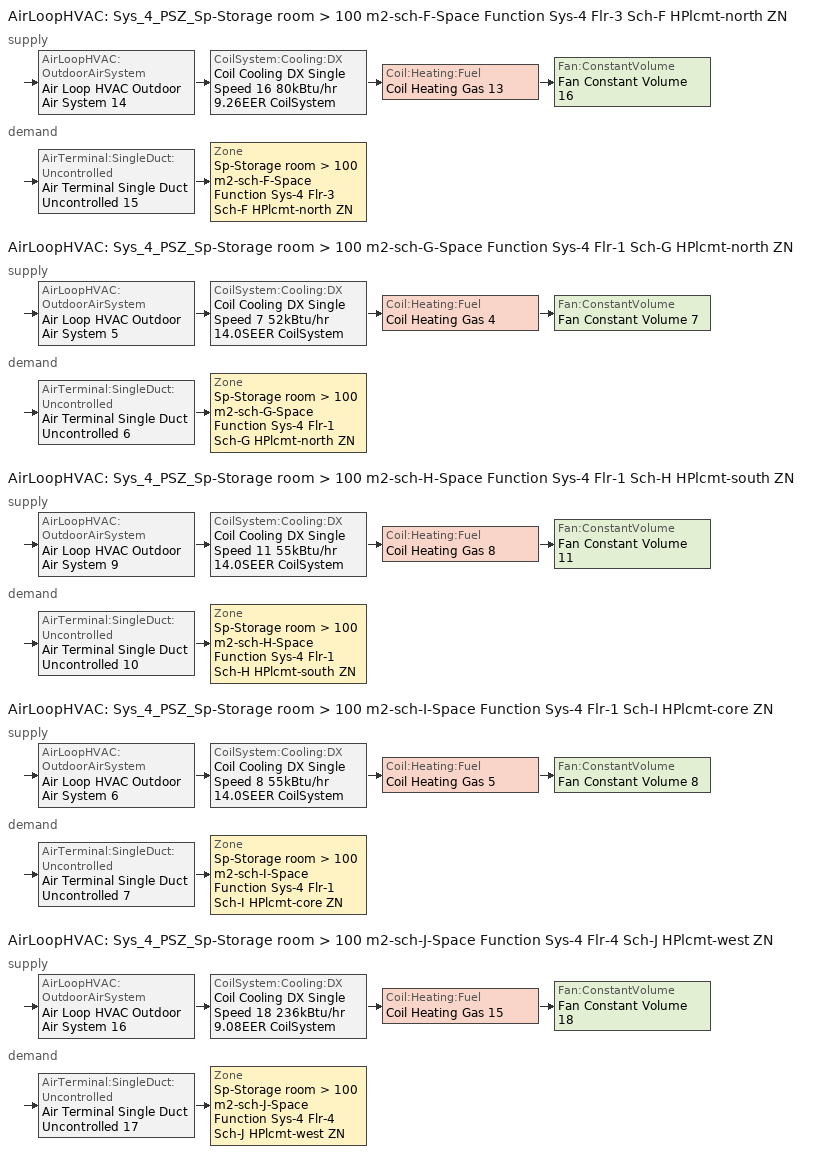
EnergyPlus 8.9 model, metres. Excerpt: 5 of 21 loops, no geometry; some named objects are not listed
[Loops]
AirLoopHVAC 'Sys_4_PSZ_Sp-Storage room > 100 m2-sch-F-Space Function Sys-4 Flr-3 Sch-F HPlcmt-north ZN'
 supply: AirLoopHVAC:OutdoorAirSystem 'Air Loop HVAC Outdoor Air System 14' > CoilSystem:Cooling:DX 'Coil Cooling DX Single Speed 16 80kBtu/hr 9.26EER CoilSystem' > Coil:Heating:Fuel 'Coil Heating Gas 13' > Fan:ConstantVolume 'Fan Constant Volume 16'
 demand: AirTerminal:SingleDuct:Uncontrolled 'Air Terminal Single Duct Uncontrolled 15' > Zone 'Sp-Storage room > 100 m2-sch-F-Space Function Sys-4 Flr-3 Sch-F HPlcmt-north ZN'
AirLoopHVAC 'Sys_4_PSZ_Sp-Storage room > 100 m2-sch-G-Space Function Sys-4 Flr-1 Sch-G HPlcmt-north ZN'
 supply: AirLoopHVAC:OutdoorAirSystem 'Air Loop HVAC Outdoor Air System 5' > CoilSystem:Cooling:DX 'Coil Cooling DX Single Speed 7 52kBtu/hr 14.0SEER CoilSystem' > Coil:Heating:Fuel 'Coil Heating Gas 4' > Fan:ConstantVolume 'Fan Constant Volume 7'
 demand: AirTerminal:SingleDuct:Uncontrolled 'Air Terminal Single Duct Uncontrolled 6' > Zone 'Sp-Storage room > 100 m2-sch-G-Space Function Sys-4 Flr-1 Sch-G HPlcmt-north ZN'
AirLoopHVAC 'Sys_4_PSZ_Sp-Storage room > 100 m2-sch-H-Space Function Sys-4 Flr-1 Sch-H HPlcmt-south ZN'
 supply: AirLoopHVAC:OutdoorAirSystem 'Air Loop HVAC Outdoor Air System 9' > CoilSystem:Cooling:DX 'Coil Cooling DX Single Speed 11 55kBtu/hr 14.0SEER CoilSystem' > Coil:Heating:Fuel 'Coil Heating Gas 8' > Fan:ConstantVolume 'Fan Constant Volume 11'
 demand: AirTerminal:SingleDuct:Uncontrolled 'Air Terminal Single Duct Uncontrolled 10' > Zone 'Sp-Storage room > 100 m2-sch-H-Space Function Sys-4 Flr-1 Sch-H HPlcmt-south ZN'
AirLoopHVAC 'Sys_4_PSZ_Sp-Storage room > 100 m2-sch-I-Space Function Sys-4 Flr-1 Sch-I HPlcmt-core ZN'
 supply: AirLoopHVAC:OutdoorAirSystem 'Air Loop HVAC Outdoor Air System 6' > CoilSystem:Cooling:DX 'Coil Cooling DX Single Speed 8 55kBtu/hr 14.0SEER CoilSystem' > Coil:Heating:Fuel 'Coil Heating Gas 5' > Fan:ConstantVolume 'Fan Constant Volume 8'
 demand: AirTerminal:SingleDuct:Uncontrolled 'Air Terminal Single Duct Uncontrolled 7' > Zone 'Sp-Storage room > 100 m2-sch-I-Space Function Sys-4 Flr-1 Sch-I HPlcmt-core ZN'
AirLoopHVAC 'Sys_4_PSZ_Sp-Storage room > 100 m2-sch-J-Space Function Sys-4 Flr-4 Sch-J HPlcmt-west ZN'
 supply: AirLoopHVAC:OutdoorAirSystem 'Air Loop HVAC Outdoor Air System 16' > CoilSystem:Cooling:DX 'Coil Cooling DX Single Speed 18 236kBtu/hr 9.08EER CoilSystem' > Coil:Heating:Fuel 'Coil Heating Gas 15' > Fan:ConstantVolume 'Fan Constant Volume 18'
 demand: AirTerminal:SingleDuct:Uncontrolled 'Air Terminal Single Duct Uncontrolled 17' > Zone 'Sp-Storage room > 100 m2-sch-J-Space Function Sys-4 Flr-4 Sch-J HPlcmt-west ZN'
[ZoneControl:Thermostat] Control Object Type 1=ThermostatSetpoint:DualSetpoint
Name | Zone or ZoneList | Control Type Schedule | Control Name 1
Sp-Storage room > 100 m2-sch-F-Space Function Sys-4 Flr-3 Sch-F HPlcmt-north ZN Thermostat | Sp-Storage room > 100 m2-sch-F-Space Function Sys-4 Flr-3 Sch-F HPlcmt-north ZN | Sp-Storage room > 100 m2-sch-F-Space Function Sys-4 Flr-3 Sch-F HPlcmt-north ZN Thermostat Schedule | Space Function Storage room > 100 m2-sch-F Thermostat 2
Sp-Storage room > 100 m2-sch-G-Space Function Sys-4 Flr-1 Sch-G HPlcmt-north ZN Thermostat | Sp-Storage room > 100 m2-sch-G-Space Function Sys-4 Flr-1 Sch-G HPlcmt-north ZN | Sp-Storage room > 100 m2-sch-G-Space Function Sys-4 Flr-1 Sch-G HPlcmt-north ZN Thermostat Schedule | Space Function Storage room > 100 m2-sch-G Thermostat 2
Sp-Storage room > 100 m2-sch-H-Space Function Sys-4 Flr-1 Sch-H HPlcmt-south ZN Thermostat | Sp-Storage room > 100 m2-sch-H-Space Function Sys-4 Flr-1 Sch-H HPlcmt-south ZN | Sp-Storage room > 100 m2-sch-H-Space Function Sys-4 Flr-1 Sch-H HPlcmt-south ZN Thermostat Schedule | Space Function Storage room > 100 m2-sch-H Thermostat 2
Sp-Storage room > 100 m2-sch-I-Space Function Sys-4 Flr-1 Sch-I HPlcmt-core ZN Thermostat | Sp-Storage room > 100 m2-sch-I-Space Function Sys-4 Flr-1 Sch-I HPlcmt-core ZN | Sp-Storage room > 100 m2-sch-I-Space Function Sys-4 Flr-1 Sch-I HPlcmt-core ZN Thermostat Schedule | Space Function Storage room > 100 m2-sch-I Thermostat 2
Sp-Storage room > 100 m2-sch-J-Space Function Sys-4 Flr-4 Sch-J HPlcmt-west ZN Thermostat | Sp-Storage room > 100 m2-sch-J-Space Function Sys-4 Flr-4 Sch-J HPlcmt-west ZN | Sp-Storage room > 100 m2-sch-J-Space Function Sys-4 Flr-4 Sch-J HPlcmt-west ZN Thermostat Schedule | Space Function Storage room > 100 m2-sch-J Thermostat 2
[ThermostatSetpoint:DualSetpoint]
Name | Heating Setpoint Temperature Schedule | Cooling Setpoint Temperature Schedule
Space Function Storage room > 100 m2-sch-F Thermostat 2 | NECB-F-Thermostat Setpoint-Heating | NECB-F-Thermostat Setpoint-Cooling
Space Function Storage room > 100 m2-sch-G Thermostat 2 | NECB-G-Thermostat Setpoint-Heating | NECB-G-Thermostat Setpoint-Cooling
Space Function Storage room > 100 m2-sch-H Thermostat 2 | NECB-H-Thermostat Setpoint-Heating | NECB-H-Thermostat Setpoint-Cooling
Space Function Storage room > 100 m2-sch-I Thermostat 2 | NECB-I-Thermostat Setpoint-Heating | NECB-I-Thermostat Setpoint-Cooling
Space Function Storage room > 100 m2-sch-J Thermostat 2 | NECB-J-Thermostat Setpoint-Heating | NECB-J-Thermostat Setpoint-Cooling
[AirTerminal:SingleDuct:Uncontrolled] Availability Schedule=Always On Discrete; Maximum Air Flow Rate {m3/s}=AutoSize
Air Terminal Single Duct Uncontrolled 15; Air Terminal Single Duct Uncontrolled 6; Air Terminal Single Duct Uncontrolled 10; Air Terminal Single Duct Uncontrolled 7; Air Terminal Single Duct Uncontrolled 17
[Zone equipment]
Sp-Storage room > 100 m2-sch-F-Space Function Sys-4 Flr-3 Sch-F HPlcmt-north ZN: Air Terminal Single Duct Uncontrolled 15, Zone HVAC Baseboard Convective Water 15
Sp-Storage room > 100 m2-sch-G-Space Function Sys-4 Flr-1 Sch-G HPlcmt-north ZN: Air Terminal Single Duct Uncontrolled 6, Zone HVAC Baseboard Convective Water 6
Sp-Storage room > 100 m2-sch-H-Space Function Sys-4 Flr-1 Sch-H HPlcmt-south ZN: Air Terminal Single Duct Uncontrolled 10, Zone HVAC Baseboard Convective Water 10
Sp-Storage room > 100 m2-sch-I-Space Function Sys-4 Flr-1 Sch-I HPlcmt-core ZN: Air Terminal Single Duct Uncontrolled 7, Zone HVAC Baseboard Convective Water 7
Sp-Storage room > 100 m2-sch-J-Space Function Sys-4 Flr-4 Sch-J HPlcmt-west ZN: Air Terminal Single Duct Uncontrolled 17, Zone HVAC Baseboard Convective Water 17
[Sizing:Zone] Zone Cooling Design Supply Air Temperature Input Method=SupplyAirTemperature; Zone Cooling Design Supply Air Temperature {C}=13; Zone Cooling Design Supply Air Temperature Difference {deltaC}=11.11; Zone Heating Design Supply Air Temperature Input Method=SupplyAirTemperature; Zone Heating Design Supply Air Temperature {C}=43; Zone Heating Design Supply Air Temperature Difference {deltaC}=11.11; Zone Cooling Design Supply Air Humidity Ratio {kgWater/kgDryAir}=0.0085; Zone Heating Design Supply Air Humidity Ratio {kgWater/kgDryAir}=0.008; Zone Heating Sizing Factor=1.3; Zone Cooling Sizing Factor=1.1; Cooling Design Air Flow Method=DesignDay; Cooling Design Air Flow Rate {m3/s}=0; Cooling Minimum Air Flow per Zone Floor Area {m3/s-m2}=0.000762; Cooling Minimum Air Flow {m3/s}=0; Cooling Minimum Air Flow Fraction=0; Heating Design Air Flow Method=DesignDay; Heating Design Air Flow Rate {m3/s}=0; Heating Maximum Air Flow per Zone Floor Area {m3/s-m2}=0.002032; Heating Maximum Air Flow {m3/s}=0.141576; Heating Maximum Air Flow Fraction=0.3; Account for Dedicated Outdoor Air System=No
Name | Design Specification Outdoor Air Object | Design Specification Zone Air Distribution Object
Sp-Storage room > 100 m2-sch-F-Space Function Sys-4 Flr-3 Sch-F HPlcmt-north ZN | Space Function Storage room > 100 m2-sch-F Ventilation | Sp-Storage room > 100 m2-sch-F-Space Function Sys-4 Flr-3 Sch-F HPlcmt-north ZN Design Spec Zone Air Dist
Sp-Storage room > 100 m2-sch-G-Space Function Sys-4 Flr-1 Sch-G HPlcmt-north ZN | Space Function Storage room > 100 m2-sch-G Ventilation | Sp-Storage room > 100 m2-sch-G-Space Function Sys-4 Flr-1 Sch-G HPlcmt-north ZN Design Spec Zone Air Dist
Sp-Storage room > 100 m2-sch-H-Space Function Sys-4 Flr-1 Sch-H HPlcmt-south ZN | Space Function Storage room > 100 m2-sch-H Ventilation | Sp-Storage room > 100 m2-sch-H-Space Function Sys-4 Flr-1 Sch-H HPlcmt-south ZN Design Spec Zone Air Dist
Sp-Storage room > 100 m2-sch-I-Space Function Sys-4 Flr-1 Sch-I HPlcmt-core ZN | Space Function Storage room > 100 m2-sch-I Ventilation | Sp-Storage room > 100 m2-sch-I-Space Function Sys-4 Flr-1 Sch-I HPlcmt-core ZN Design Spec Zone Air Dist
Sp-Storage room > 100 m2-sch-J-Space Function Sys-4 Flr-4 Sch-J HPlcmt-west ZN | Space Function Storage room > 100 m2-sch-J Ventilation | Sp-Storage room > 100 m2-sch-J-Space Function Sys-4 Flr-4 Sch-J HPlcmt-west ZN Design Spec Zone Air Dist
[DesignSpecification:ZoneAirDistribution] Zone Air Distribution Effectiveness in Cooling Mode=1; Zone Air Distribution Effectiveness in Heating Mode=1
Sp-Storage room > 100 m2-sch-F-Space Function Sys-4 Flr-3 Sch-F HPlcmt-north ZN Design Spec Zone Air Dist; Sp-Storage room > 100 m2-sch-G-Space Function Sys-4 Flr-1 Sch-G HPlcmt-north ZN Design Spec Zone Air Dist; Sp-Storage room > 100 m2-sch-H-Space Function Sys-4 Flr-1 Sch-H HPlcmt-south ZN Design Spec Zone Air Dist; Sp-Storage room > 100 m2-sch-I-Space Function Sys-4 Flr-1 Sch-I HPlcmt-core ZN Design Spec Zone Air Dist; Sp-Storage room > 100 m2-sch-J-Space Function Sys-4 Flr-4 Sch-J HPlcmt-west ZN Design Spec Zone Air Dist
[Controller:MechanicalVentilation] Demand Controlled Ventilation=No; System Outdoor Air Method=ZoneSum
Name | Availability Schedule | Zone Name 1 | Design Specification Outdoor Air Object Name 1 | Design Specification Zone Air Distribution Object Name 1
Controller Mechanical Ventilation 14 | Sys_4_PSZ_Sp-Storage room > 100 m2-sch-F-Space Function Sys-4 Flr-3 Sch-F HPlcmt-north ZN Occ Sch | Sp-Storage room > 100 m2-sch-F-Space Function Sys-4 Flr-3 Sch-F HPlcmt-north ZN | Space Function Storage room > 100 m2-sch-F Ventilation | Sp-Storage room > 100 m2-sch-F-Space Function Sys-4 Flr-3 Sch-F HPlcmt-north ZN Design Spec Zone Air Dist
Controller Mechanical Ventilation 5 | Sys_4_PSZ_Sp-Storage room > 100 m2-sch-G-Space Function Sys-4 Flr-1 Sch-G HPlcmt-north ZN Occ Sch | Sp-Storage room > 100 m2-sch-G-Space Function Sys-4 Flr-1 Sch-G HPlcmt-north ZN | Space Function Storage room > 100 m2-sch-G Ventilation | Sp-Storage room > 100 m2-sch-G-Space Function Sys-4 Flr-1 Sch-G HPlcmt-north ZN Design Spec Zone Air Dist
Controller Mechanical Ventilation 9 | Sys_4_PSZ_Sp-Storage room > 100 m2-sch-H-Space Function Sys-4 Flr-1 Sch-H HPlcmt-south ZN Occ Sch | Sp-Storage room > 100 m2-sch-H-Space Function Sys-4 Flr-1 Sch-H HPlcmt-south ZN | Space Function Storage room > 100 m2-sch-H Ventilation | Sp-Storage room > 100 m2-sch-H-Space Function Sys-4 Flr-1 Sch-H HPlcmt-south ZN Design Spec Zone Air Dist
Controller Mechanical Ventilation 6 | Sys_4_PSZ_Sp-Storage room > 100 m2-sch-I-Space Function Sys-4 Flr-1 Sch-I HPlcmt-core ZN Occ Sch | Sp-Storage room > 100 m2-sch-I-Space Function Sys-4 Flr-1 Sch-I HPlcmt-core ZN | Space Function Storage room > 100 m2-sch-I Ventilation | Sp-Storage room > 100 m2-sch-I-Space Function Sys-4 Flr-1 Sch-I HPlcmt-core ZN Design Spec Zone Air Dist
Controller Mechanical Ventilation 16 | Sys_4_PSZ_Sp-Storage room > 100 m2-sch-J-Space Function Sys-4 Flr-4 Sch-J HPlcmt-west ZN Occ Sch | Sp-Storage room > 100 m2-sch-J-Space Function Sys-4 Flr-4 Sch-J HPlcmt-west ZN | Space Function Storage room > 100 m2-sch-J Ventilation | Sp-Storage room > 100 m2-sch-J-Space Function Sys-4 Flr-4 Sch-J HPlcmt-west ZN Design Spec Zone Air Dist
[DesignSpecification:OutdoorAir] Outdoor Air Method=Sum; Outdoor Air Flow per Person {m3/s-person}=0; Outdoor Air Flow per Zone Floor Area {m3/s-m2}=0.0003556; Outdoor Air Flow per Zone {m3/s}=0; Outdoor Air Flow Air Changes per Hour {1/hr}=0
Space Function Storage room > 100 m2-sch-F Ventilation; Space Function Storage room > 100 m2-sch-G Ventilation; Space Function Storage room > 100 m2-sch-H Ventilation; Space Function Storage room > 100 m2-sch-I Ventilation; Space Function Storage room > 100 m2-sch-J Ventilation
[Fan:ConstantVolume] Fan Total Efficiency=0.39975; Pressure Rise {Pa}=640; Maximum Flow Rate {m3/s}=AutoSize; Motor Efficiency=0.615; Motor In Airstream Fraction=1
Name | Availability Schedule
Fan Constant Volume 16 | Sys_4_PSZ_Sp-Storage room > 100 m2-sch-F-Space Function Sys-4 Flr-3 Sch-F HPlcmt-north ZN Occ Sch
Fan Constant Volume 7 | Sys_4_PSZ_Sp-Storage room > 100 m2-sch-G-Space Function Sys-4 Flr-1 Sch-G HPlcmt-north ZN Occ Sch
Fan Constant Volume 11 | Sys_4_PSZ_Sp-Storage room > 100 m2-sch-H-Space Function Sys-4 Flr-1 Sch-H HPlcmt-south ZN Occ Sch
Fan Constant Volume 8 | Sys_4_PSZ_Sp-Storage room > 100 m2-sch-I-Space Function Sys-4 Flr-1 Sch-I HPlcmt-core ZN Occ Sch
Fan Constant Volume 18 | Sys_4_PSZ_Sp-Storage room > 100 m2-sch-J-Space Function Sys-4 Flr-4 Sch-J HPlcmt-west ZN Occ Sch
[Coil:Cooling:DX:SingleSpeed] Availability Schedule=Always On Discrete; Gross Rated Total Cooling Capacity {W}=Autosize; Gross Rated Sensible Heat Ratio=Autosize; Rated Air Flow Rate {m3/s}=Autosize; Rated Evaporator Fan Power Per Volume Flow Rate {W/(m3/s)}=773.3; Total Cooling Capacity Function of Temperature Curve=DXCOOL-NECB2011-REF-CAPFT; Total Cooling Capacity Function of Flow Fraction Curve=DXCOOL-NECB2011-REF-CAPFFLOW; Energy Input Ratio Function of Temperature Curve=DXCOOL-NECB2011-REF-COOLEIRFT; Energy Input Ratio Function of Flow Fraction Curve=DXCOOL-NECB2011-REF-COOLEIRFFLOW; Part Load Fraction Correlation Curve=DXCOOL-NECB2011-REF-COOLPLFFPLR; Condenser Type=AirCooled; Evaporative Condenser Effectiveness=0; Evaporative Condenser Air Flow Rate {m3/s}=Autosize; Evaporative Condenser Pump Rated Power Consumption {W}=Autosize; Crankcase Heater Capacity {W}=0; Maximum Outdoor Dry-Bulb Temperature for Crankcase Heater Operation {C}=0; Basin Heater Capacity {W/K}=0; Basin Heater Setpoint Temperature {C}=10
Name | Gross Rated Cooling COP {W/W}
Coil Cooling DX Single Speed 16 80kBtu/hr 9.26EER | 3.18824
Coil Cooling DX Single Speed 7 52kBtu/hr 14.0SEER; Coil Cooling DX Single Speed 11 55kBtu/hr 14.0SEER; Coil Cooling DX Single Speed 8 55kBtu/hr 14.0SEER | 3.8248
Coil Cooling DX Single Speed 18 236kBtu/hr 9.08EER | 3.23728
[AirLoopHVAC] Design Supply Air Flow Rate {m3/s}=AutoSize
Sys_4_PSZ_Sp-Storage room > 100 m2-sch-F-Space Function Sys-4 Flr-3 Sch-F HPlcmt-north ZN; Sys_4_PSZ_Sp-Storage room > 100 m2-sch-G-Space Function Sys-4 Flr-1 Sch-G HPlcmt-north ZN; Sys_4_PSZ_Sp-Storage room > 100 m2-sch-H-Space Function Sys-4 Flr-1 Sch-H HPlcmt-south ZN; Sys_4_PSZ_Sp-Storage room > 100 m2-sch-I-Space Function Sys-4 Flr-1 Sch-I HPlcmt-core ZN; Sys_4_PSZ_Sp-Storage room > 100 m2-sch-J-Space Function Sys-4 Flr-4 Sch-J HPlcmt-west ZN
[Sizing:System] Type of Load to Size On=Sensible; Design Outdoor Air Flow Rate {m3/s}=Autosize; Central Heating Maximum System Air Flow Ratio=1; Preheat Design Temperature {C}=7; Preheat Design Humidity Ratio {kgWater/kgDryAir}=0.008; Precool Design Temperature {C}=13; Precool Design Humidity Ratio {kgWater/kgDryAir}=0.008; Central Cooling Design Supply Air Temperature {C}=13; Central Heating Design Supply Air Temperature {C}=43; Type of Zone Sum to Use=NonCoincident; 100% Outdoor Air in Cooling=No; 100% Outdoor Air in Heating=No; Central Cooling Design Supply Air Humidity Ratio {kgWater/kgDryAir}=0.0085; Central Heating Design Supply Air Humidity Ratio {kgWater/kgDryAir}=0.008; Cooling Supply Air Flow Rate Method=DesignDay; Cooling Supply Air Flow Rate {m3/s}=0; Cooling Supply Air Flow Rate Per Floor Area {m3/s-m2}=0.00996765; Cooling Fraction of Autosized Cooling Supply Air Flow Rate=1; Cooling Supply Air Flow Rate Per Unit Cooling Capacity {m3/s-W}=3.94755e-05; Heating Supply Air Flow Rate Method=DesignDay; Heating Supply Air Flow Rate {m3/s}=0; Heating Supply Air Flow Rate Per Floor Area {m3/s-m2}=0.00996765; Heating Fraction of Autosized Heating Supply Air Flow Rate=1; Heating Fraction of Autosized Cooling Supply Air Flow Rate=1; Heating Supply Air Flow Rate Per Unit Heating Capacity {m3/s-W}=3.15882e-05; System Outdoor Air Method=ZoneSum; Zone Maximum Outdoor Air Fraction=1; Cooling Design Capacity Method=CoolingDesignCapacity; Cooling Design Capacity {W}=Autosize; Cooling Design Capacity Per Floor Area {W/m2}=234.7; Fraction of Autosized Cooling Design Capacity=1; Heating Design Capacity Method=HeatingDesignCapacity; Heating Design Capacity {W}=Autosize; Heating Design Capacity Per Floor Area {W/m2}=157; Fraction of Autosized Heating Design Capacity=1; Central Cooling Capacity Control Method=OnOff
Sys_4_PSZ_Sp-Storage room > 100 m2-sch-F-Space Function Sys-4 Flr-3 Sch-F HPlcmt-north ZN; Sys_4_PSZ_Sp-Storage room > 100 m2-sch-G-Space Function Sys-4 Flr-1 Sch-G HPlcmt-north ZN; Sys_4_PSZ_Sp-Storage room > 100 m2-sch-H-Space Function Sys-4 Flr-1 Sch-H HPlcmt-south ZN; Sys_4_PSZ_Sp-Storage room > 100 m2-sch-I-Space Function Sys-4 Flr-1 Sch-I HPlcmt-core ZN; Sys_4_PSZ_Sp-Storage room > 100 m2-sch-J-Space Function Sys-4 Flr-4 Sch-J HPlcmt-west ZN
[Controller:OutdoorAir] Minimum Outdoor Air Flow Rate {m3/s}=Autosize; Maximum Outdoor Air Flow Rate {m3/s}=Autosize; Economizer Control Action Type=ModulateFlow; Lockout Type=NoLockout; Minimum Limit Type=FixedMinimum; High Humidity Control=No; Control High Indoor Humidity Based on Outdoor Humidity Ratio=Yes; Heat Recovery Bypass Control Type=BypassWhenOAFlowGreaterThanMinimum
Name | Economizer Control Type | Minimum Outdoor Air Schedule | Mechanical Ventilation Controller | Economizer Maximum Limit Dry-Bulb Temperature {C} | Economizer Maximum Limit Enthalpy {J/kg} | Economizer Minimum Limit Dry-Bulb Temperature {C}
Controller Outdoor Air 14 | DifferentialEnthalpy | Sys_4_PSZ_Sp-Storage room > 100 m2-sch-F-Space Function Sys-4 Flr-3 Sch-F HPlcmt-north ZN Occ Sch | Controller Mechanical Ventilation 14
Controller Outdoor Air 5 | NoEconomizer | Sys_4_PSZ_Sp-Storage room > 100 m2-sch-G-Space Function Sys-4 Flr-1 Sch-G HPlcmt-north ZN Occ Sch | Controller Mechanical Ventilation 5 | 28 | 64000 | -100
Controller Outdoor Air 9 | NoEconomizer | Sys_4_PSZ_Sp-Storage room > 100 m2-sch-H-Space Function Sys-4 Flr-1 Sch-H HPlcmt-south ZN Occ Sch | Controller Mechanical Ventilation 9 | 28 | 64000 | -100
Controller Outdoor Air 6 | NoEconomizer | Sys_4_PSZ_Sp-Storage room > 100 m2-sch-I-Space Function Sys-4 Flr-1 Sch-I HPlcmt-core ZN Occ Sch | Controller Mechanical Ventilation 6 | 28 | 64000 | -100
Controller Outdoor Air 16 | DifferentialEnthalpy | Sys_4_PSZ_Sp-Storage room > 100 m2-sch-J-Space Function Sys-4 Flr-4 Sch-J HPlcmt-west ZN Occ Sch | Controller Mechanical Ventilation 16
[HeatExchanger:AirToAir:SensibleAndLatent] Availability Schedule=Always On Discrete; Nominal Supply Air Flow Rate {m3/s}=Autosize; Sensible Effectiveness at 100% Heating Air Flow=0.5; Latent Effectiveness at 100% Heating Air Flow=0.5; Sensible Effectiveness at 75% Heating Air Flow=0.5; Latent Effectiveness at 75% Heating Air Flow=0.5; Sensible Effectiveness at 100% Cooling Air Flow=0.5; Latent Effectiveness at 100% Cooling Air Flow=0.5; Sensible Effectiveness at 75% Cooling Air Flow=0.5; Latent Effectiveness at 75% Cooling Air Flow=0.5; Supply Air Outlet Temperature Control=Yes; Heat Exchanger Type=Rotary; Frost Control Type=ExhaustOnly; Threshold Temperature {C}=-23.3; Initial Defrost Time Fraction=0.167; Rate of Defrost Time Fraction Increase {1/K}=1.44; Economizer Lockout=Yes
Name | Nominal Electric Power {W}
Sys_4_PSZ_Sp-Storage room > 100 m2-sch-F-Space Function Sys-4 Flr-3 Sch-F HPlcmt-north ZN ERV; Sys_4_PSZ_Sp-Storage room > 100 m2-sch-G-Space Function Sys-4 Flr-1 Sch-G HPlcmt-north ZN ERV; Sys_4_PSZ_Sp-Storage room > 100 m2-sch-H-Space Function Sys-4 Flr-1 Sch-H HPlcmt-south ZN ERV; Sys_4_PSZ_Sp-Storage room > 100 m2-sch-J-Space Function Sys-4 Flr-4 Sch-J HPlcmt-west ZN ERV | 528.393
Sys_4_PSZ_Sp-Storage room > 100 m2-sch-I-Space Function Sys-4 Flr-1 Sch-I HPlcmt-core ZN ERV | 687.8575
[SetpointManager:OutdoorAirPretreat] Control Variable=Temperature; Minimum Setpoint Temperature {C}=-99; Maximum Setpoint Temperature {C}=99; Minimum Setpoint Humidity Ratio {kgWater/kgDryAir}=1e-05; Maximum Setpoint Humidity Ratio {kgWater/kgDryAir}=1
Setpoint Manager Outdoor Air Pretreat 13; Setpoint Manager Outdoor Air Pretreat 14; Setpoint Manager Outdoor Air Pretreat 15; Setpoint Manager Outdoor Air Pretreat 16; Setpoint Manager Outdoor Air Pretreat 17
[SetpointManager:MixedAir] Control Variable=Temperature
Node 221 OS Default SPM; Node 220 OS Default SPM; Node 219 OS Default SPM; Node 104 OS Default SPM; Node 103 OS Default SPM; Node 102 OS Default SPM; Node 156 OS Default SPM; Node 155 OS Default SPM; Node 154 OS Default SPM; Node 117 OS Default SPM; Node 116 OS Default SPM; Node 115 OS Default SPM; Node 247 OS Default SPM; Node 246 OS Default SPM; Node 245 OS Default SPM
[CoilSystem:Cooling:DX] Availability Schedule=Always On Discrete
Name | Cooling Coil
Coil Cooling DX Single Speed 16 80kBtu/hr 9.26EER CoilSystem | Coil Cooling DX Single Speed 16 80kBtu/hr 9.26EER
Coil Cooling DX Single Speed 7 52kBtu/hr 14.0SEER CoilSystem | Coil Cooling DX Single Speed 7 52kBtu/hr 14.0SEER
Coil Cooling DX Single Speed 11 55kBtu/hr 14.0SEER CoilSystem | Coil Cooling DX Single Speed 11 55kBtu/hr 14.0SEER
Coil Cooling DX Single Speed 8 55kBtu/hr 14.0SEER CoilSystem | Coil Cooling DX Single Speed 8 55kBtu/hr 14.0SEER
Coil Cooling DX Single Speed 18 236kBtu/hr 9.08EER CoilSystem | Coil Cooling DX Single Speed 18 236kBtu/hr 9.08EER
[Coil:Heating:Fuel] Availability Schedule=Always On Discrete; Fuel Type=NaturalGas; Burner Efficiency=0.81; Nominal Capacity {W}=AutoSize; Parasitic Electric Load {W}=0; Part Load Fraction Correlation Curve=FURNACE-EFFPLR-NECB2011; Parasitic Fuel Load {W}=0
Coil Heating Gas 13; Coil Heating Gas 4; Coil Heating Gas 8; Coil Heating Gas 5; Coil Heating Gas 15
[SetpointManager:SingleZone:Reheat] Control Variable=Temperature; Minimum Supply Air Temperature {C}=13; Maximum Supply Air Temperature {C}=43
Name | Control Zone
Setpoint Manager Single Zone Reheat 13 | Sp-Storage room > 100 m2-sch-F-Space Function Sys-4 Flr-3 Sch-F HPlcmt-north ZN
Setpoint Manager Single Zone Reheat 4 | Sp-Storage room > 100 m2-sch-G-Space Function Sys-4 Flr-1 Sch-G HPlcmt-north ZN
Setpoint Manager Single Zone Reheat 8 | Sp-Storage room > 100 m2-sch-H-Space Function Sys-4 Flr-1 Sch-H HPlcmt-south ZN
Setpoint Manager Single Zone Reheat 5 | Sp-Storage room > 100 m2-sch-I-Space Function Sys-4 Flr-1 Sch-I HPlcmt-core ZN
Setpoint Manager Single Zone Reheat 15 | Sp-Storage room > 100 m2-sch-J-Space Function Sys-4 Flr-4 Sch-J HPlcmt-west ZN
[Schedule:Compact]
Sp-Storage room > 100 m2-sch-F-Space Function Sys-4 Flr-3 Sch-F HPlcmt-north ZN Thermostat Schedule; Sp-Storage room > 100 m2-sch-G-Space Function Sys-4 Flr-1 Sch-G HPlcmt-north ZN Thermostat Schedule; Sp-Storage room > 100 m2-sch-H-Space Function Sys-4 Flr-1 Sch-H HPlcmt-south ZN Thermostat Schedule; Sp-Storage room > 100 m2-sch-I-Space Function Sys-4 Flr-1 Sch-I HPlcmt-core ZN Thermostat Schedule; Sp-Storage room > 100 m2-sch-J-Space Function Sys-4 Flr-4 Sch-J HPlcmt-west ZN Thermostat Schedule: Through: 12/31, For: AllDays, Until: 24:00, 4
[Schedule:Day:Interval]
NECB-G-Thermostat Setpoint-Heating Sun|Hol Day; NECB-G-Thermostat Setpoint-Heating Default|Wkdy Day; NECB-G-Thermostat Setpoint-Heating Sat Day; NECB-G-Thermostat Setpoint-Heating Default; NECB-F-Thermostat Setpoint-Heating Sun|Hol Day; NECB-F-Thermostat Setpoint-Heating Default|Wkdy Day; NECB-F-Thermostat Setpoint-Heating Sat Day; NECB-F-Thermostat Setpoint-Heating Default; NECB-H-Thermostat Setpoint-Heating Sun|Hol Day; NECB-H-Thermostat Setpoint-Heating Default|Wkdy Day; NECB-H-Thermostat Setpoint-Heating Sat Day; NECB-H-Thermostat Setpoint-Heating Default: No, 01:00, 22, 07:00, 18, 08:00, 20, 24:00, 22
NECB-G-Thermostat Setpoint-Cooling Sun|Hol Day; NECB-G-Thermostat Setpoint-Cooling Default|Wkdy Day; NECB-G-Thermostat Setpoint-Cooling Sat Day; NECB-G-Thermostat Setpoint-Cooling Default; NECB-J-Thermostat Setpoint-Cooling Sun|Hol Day; NECB-J-Thermostat Setpoint-Cooling Default|Wkdy Day; NECB-J-Thermostat Setpoint-Cooling Sat Day; NECB-J-Thermostat Setpoint-Cooling Default; NECB-F-Thermostat Setpoint-Cooling Sun|Hol Day; NECB-F-Thermostat Setpoint-Cooling Default|Wkdy Day; NECB-F-Thermostat Setpoint-Cooling Sat Day; NECB-F-Thermostat Setpoint-Cooling Default; NECB-H-Thermostat Setpoint-Cooling Sun|Hol Day; NECB-H-Thermostat Setpoint-Cooling Default|Wkdy Day; NECB-H-Thermostat Setpoint-Cooling Sat Day; NECB-H-Thermostat Setpoint-Cooling Default: No, 24:00, 24
NECB-J-Thermostat Setpoint-Heating Sun|Hol Day; NECB-J-Thermostat Setpoint-Heating Default|Wkdy Day; NECB-J-Thermostat Setpoint-Heating Sat Day; NECB-J-Thermostat Setpoint-Heating Default: No, 24:00, 22
NECB-I-Thermostat Setpoint-Heating Sun|Hol Day: No, 07:00, 18, 08:00, 20, 14:00, 22, 24:00, 18
NECB-I-Thermostat Setpoint-Heating Default|Wkdy Day; NECB-I-Thermostat Setpoint-Heating Default: No, 14:00, 18, 15:00, 20, 24:00, 22
NECB-I-Thermostat Setpoint-Heating Sat Day: No, 10:00, 18, 11:00, 20, 24:00, 22
NECB-I-Thermostat Setpoint-Cooling Sun|Hol Day: No, 07:00, 35, 14:00, 24, 24:00, 35
NECB-I-Thermostat Setpoint-Cooling Default|Wkdy Day; NECB-I-Thermostat Setpoint-Cooling Default: No, 14:00, 35, 24:00, 24
NECB-I-Thermostat Setpoint-Cooling Sat Day: No, 10:00, 35, 24:00, 24
Sys_4_PSZ_Sp-Storage room > 100 m2-sch-F-Space Function Sys-4 Flr-3 Sch-F HPlcmt-north ZN Occ Sch Sunday; Sys_4_PSZ_Sp-Storage room > 100 m2-sch-F-Space Function Sys-4 Flr-3 Sch-F HPlcmt-north ZN Occ Sch Monday; Sys_4_PSZ_Sp-Storage room > 100 m2-sch-F-Space Function Sys-4 Flr-3 Sch-F HPlcmt-north ZN Occ Sch Tuesday; Sys_4_PSZ_Sp-Storage room > 100 m2-sch-F-Space Function Sys-4 Flr-3 Sch-F HPlcmt-north ZN Occ Sch Wednesday; Sys_4_PSZ_Sp-Storage room > 100 m2-sch-F-Space Function Sys-4 Flr-3 Sch-F HPlcmt-north ZN Occ Sch Thursday; Sys_4_PSZ_Sp-Storage room > 100 m2-sch-F-Space Function Sys-4 Flr-3 Sch-F HPlcmt-north ZN Occ Sch Friday; Sys_4_PSZ_Sp-Storage room > 100 m2-sch-F-Space Function Sys-4 Flr-3 Sch-F HPlcmt-north ZN Occ Sch Saturday: No, 10:00, 1, 16:00, 0, 24:00, 1
Sys_4_PSZ_Sp-Storage room > 100 m2-sch-F-Space Function Sys-4 Flr-3 Sch-F HPlcmt-north ZN Occ Sch Default; Sys_4_PSZ_Sp-Storage room > 100 m2-sch-F-Space Function Sys-4 Flr-3 Sch-F HPlcmt-north ZN Occ Sch Summer Design Day; Sys_4_PSZ_Sp-Storage room > 100 m2-sch-F-Space Function Sys-4 Flr-3 Sch-F HPlcmt-north ZN Occ Sch Winter Design Day; Sys_4_PSZ_Sp-Storage room > 100 m2-sch-G-Space Function Sys-4 Flr-1 Sch-G HPlcmt-north ZN Occ Sch Sunday; Sys_4_PSZ_Sp-Storage room > 100 m2-sch-G-Space Function Sys-4 Flr-1 Sch-G HPlcmt-north ZN Occ Sch Monday; Sys_4_PSZ_Sp-Storage room > 100 m2-sch-G-Space Function Sys-4 Flr-1 Sch-G HPlcmt-north ZN Occ Sch Tuesday; Sys_4_PSZ_Sp-Storage room > 100 m2-sch-G-Space Function Sys-4 Flr-1 Sch-G HPlcmt-north ZN Occ Sch Wednesday; Sys_4_PSZ_Sp-Storage room > 100 m2-sch-G-Space Function Sys-4 Flr-1 Sch-G HPlcmt-north ZN Occ Sch Thursday; Sys_4_PSZ_Sp-Storage room > 100 m2-sch-G-Space Function Sys-4 Flr-1 Sch-G HPlcmt-north ZN Occ Sch Friday; Sys_4_PSZ_Sp-Storage room > 100 m2-sch-G-Space Function Sys-4 Flr-1 Sch-G HPlcmt-north ZN Occ Sch Saturday; Sys_4_PSZ_Sp-Storage room > 100 m2-sch-G-Space Function Sys-4 Flr-1 Sch-G HPlcmt-north ZN Occ Sch Default; Sys_4_PSZ_Sp-Storage room > 100 m2-sch-G-Space Function Sys-4 Flr-1 Sch-G HPlcmt-north ZN Occ Sch Summer Design Day; Sys_4_PSZ_Sp-Storage room > 100 m2-sch-G-Space Function Sys-4 Flr-1 Sch-G HPlcmt-north ZN Occ Sch Winter Design Day; Sys_4_PSZ_Sp-Storage room > 100 m2-sch-H-Space Function Sys-4 Flr-1 Sch-H HPlcmt-south ZN Occ Sch Sunday; Sys_4_PSZ_Sp-Storage room > 100 m2-sch-H-Space Function Sys-4 Flr-1 Sch-H HPlcmt-south ZN Occ Sch Monday; Sys_4_PSZ_Sp-Storage room > 100 m2-sch-H-Space Function Sys-4 Flr-1 Sch-H HPlcmt-south ZN Occ Sch Tuesday; Sys_4_PSZ_Sp-Storage room > 100 m2-sch-H-Space Function Sys-4 Flr-1 Sch-H HPlcmt-south ZN Occ Sch Wednesday; Sys_4_PSZ_Sp-Storage room > 100 m2-sch-H-Space Function Sys-4 Flr-1 Sch-H HPlcmt-south ZN Occ Sch Thursday; Sys_4_PSZ_Sp-Storage room > 100 m2-sch-H-Space Function Sys-4 Flr-1 Sch-H HPlcmt-south ZN Occ Sch Friday; Sys_4_PSZ_Sp-Storage room > 100 m2-sch-H-Space Function Sys-4 Flr-1 Sch-H HPlcmt-south ZN Occ Sch Saturday; Sys_4_PSZ_Sp-Storage room > 100 m2-sch-H-Space Function Sys-4 Flr-1 Sch-H HPlcmt-south ZN Occ Sch Default; Sys_4_PSZ_Sp-Storage room > 100 m2-sch-H-Space Function Sys-4 Flr-1 Sch-H HPlcmt-south ZN Occ Sch Summer Design Day; Sys_4_PSZ_Sp-Storage room > 100 m2-sch-H-Space Function Sys-4 Flr-1 Sch-H HPlcmt-south ZN Occ Sch Winter Design Day; Sys_4_PSZ_Sp-Storage room > 100 m2-sch-I-Space Function Sys-4 Flr-1 Sch-I HPlcmt-core ZN Occ Sch Default; Sys_4_PSZ_Sp-Storage room > 100 m2-sch-I-Space Function Sys-4 Flr-1 Sch-I HPlcmt-core ZN Occ Sch Summer Design Day; Sys_4_PSZ_Sp-Storage room > 100 m2-sch-I-Space Function Sys-4 Flr-1 Sch-I HPlcmt-core ZN Occ Sch Winter Design Day; Sys_4_PSZ_Sp-Storage room > 100 m2-sch-J-Space Function Sys-4 Flr-4 Sch-J HPlcmt-west ZN Occ Sch Sunday; Sys_4_PSZ_Sp-Storage room > 100 m2-sch-J-Space Function Sys-4 Flr-4 Sch-J HPlcmt-west ZN Occ Sch Monday; Sys_4_PSZ_Sp-Storage room > 100 m2-sch-J-Space Function Sys-4 Flr-4 Sch-J HPlcmt-west ZN Occ Sch Tuesday; Sys_4_PSZ_Sp-Storage room > 100 m2-sch-J-Space Function Sys-4 Flr-4 Sch-J HPlcmt-west ZN Occ Sch Wednesday; Sys_4_PSZ_Sp-Storage room > 100 m2-sch-J-Space Function Sys-4 Flr-4 Sch-J HPlcmt-west ZN Occ Sch Thursday; Sys_4_PSZ_Sp-Storage room > 100 m2-sch-J-Space Function Sys-4 Flr-4 Sch-J HPlcmt-west ZN Occ Sch Friday; Sys_4_PSZ_Sp-Storage room > 100 m2-sch-J-Space Function Sys-4 Flr-4 Sch-J HPlcmt-west ZN Occ Sch Saturday; Sys_4_PSZ_Sp-Storage room > 100 m2-sch-J-Space Function Sys-4 Flr-4 Sch-J HPlcmt-west ZN Occ Sch Default; Sys_4_PSZ_Sp-Storage room > 100 m2-sch-J-Space Function Sys-4 Flr-4 Sch-J HPlcmt-west ZN Occ Sch Summer Design Day; Sys_4_PSZ_Sp-Storage room > 100 m2-sch-J-Space Function Sys-4 Flr-4 Sch-J HPlcmt-west ZN Occ Sch Winter Design Day: No, 24:00, 1
Sys_4_PSZ_Sp-Storage room > 100 m2-sch-I-Space Function Sys-4 Flr-1 Sch-I HPlcmt-core ZN Occ Sch Sunday: No, 08:00, 0, 14:00, 1, 24:00, 0
Sys_4_PSZ_Sp-Storage room > 100 m2-sch-I-Space Function Sys-4 Flr-1 Sch-I HPlcmt-core ZN Occ Sch Monday; Sys_4_PSZ_Sp-Storage room > 100 m2-sch-I-Space Function Sys-4 Flr-1 Sch-I HPlcmt-core ZN Occ Sch Tuesday; Sys_4_PSZ_Sp-Storage room > 100 m2-sch-I-Space Function Sys-4 Flr-1 Sch-I HPlcmt-core ZN Occ Sch Wednesday; Sys_4_PSZ_Sp-Storage room > 100 m2-sch-I-Space Function Sys-4 Flr-1 Sch-I HPlcmt-core ZN Occ Sch Thursday; Sys_4_PSZ_Sp-Storage room > 100 m2-sch-I-Space Function Sys-4 Flr-1 Sch-I HPlcmt-core ZN Occ Sch Friday: No, 18:00, 0, 24:00, 1
Sys_4_PSZ_Sp-Storage room > 100 m2-sch-I-Space Function Sys-4 Flr-1 Sch-I HPlcmt-core ZN Occ Sch Saturday: No, 13:00, 0, 24:00, 1
[Schedule:Week:Daily]
NECB-G-Thermostat Setpoint-Heating Week Rule - Jan1-Dec31: NECB-G-Thermostat Setpoint-Heating Sun|Hol Day, NECB-G-Thermostat Setpoint-Heating Default|Wkdy Day, NECB-G-Thermostat Setpoint-Heating Default|Wkdy Day, NECB-G-Thermostat Setpoint-Heating Default|Wkdy Day, NECB-G-Thermostat Setpoint-Heating Default|Wkdy Day, NECB-G-Thermostat Setpoint-Heating Default|Wkdy Day, NECB-G-Thermostat Setpoint-Heating Sat Day, NECB-G-Thermostat Setpoint-Heating Default, NECB-G-Thermostat Setpoint-Heating Default, NECB-G-Thermostat Setpoint-Heating Default, NECB-G-Thermostat Setpoint-Heating Default, NECB-G-Thermostat Setpoint-Heating Default
NECB-G-Thermostat Setpoint-Cooling Week Rule - Jan1-Dec31: NECB-G-Thermostat Setpoint-Cooling Sun|Hol Day, NECB-G-Thermostat Setpoint-Cooling Default|Wkdy Day, NECB-G-Thermostat Setpoint-Cooling Default|Wkdy Day, NECB-G-Thermostat Setpoint-Cooling Default|Wkdy Day, NECB-G-Thermostat Setpoint-Cooling Default|Wkdy Day, NECB-G-Thermostat Setpoint-Cooling Default|Wkdy Day, NECB-G-Thermostat Setpoint-Cooling Sat Day, NECB-G-Thermostat Setpoint-Cooling Default, NECB-G-Thermostat Setpoint-Cooling Default, NECB-G-Thermostat Setpoint-Cooling Default, NECB-G-Thermostat Setpoint-Cooling Default, NECB-G-Thermostat Setpoint-Cooling Default
NECB-J-Thermostat Setpoint-Heating Week Rule - Jan1-Dec31: NECB-J-Thermostat Setpoint-Heating Sun|Hol Day, NECB-J-Thermostat Setpoint-Heating Default|Wkdy Day, NECB-J-Thermostat Setpoint-Heating Default|Wkdy Day, NECB-J-Thermostat Setpoint-Heating Default|Wkdy Day, NECB-J-Thermostat Setpoint-Heating Default|Wkdy Day, NECB-J-Thermostat Setpoint-Heating Default|Wkdy Day, NECB-J-Thermostat Setpoint-Heating Sat Day, NECB-J-Thermostat Setpoint-Heating Default, NECB-J-Thermostat Setpoint-Heating Default, NECB-J-Thermostat Setpoint-Heating Default, NECB-J-Thermostat Setpoint-Heating Default, NECB-J-Thermostat Setpoint-Heating Default
NECB-J-Thermostat Setpoint-Cooling Week Rule - Jan1-Dec31: NECB-J-Thermostat Setpoint-Cooling Sun|Hol Day, NECB-J-Thermostat Setpoint-Cooling Default|Wkdy Day, NECB-J-Thermostat Setpoint-Cooling Default|Wkdy Day, NECB-J-Thermostat Setpoint-Cooling Default|Wkdy Day, NECB-J-Thermostat Setpoint-Cooling Default|Wkdy Day, NECB-J-Thermostat Setpoint-Cooling Default|Wkdy Day, NECB-J-Thermostat Setpoint-Cooling Sat Day, NECB-J-Thermostat Setpoint-Cooling Default, NECB-J-Thermostat Setpoint-Cooling Default, NECB-J-Thermostat Setpoint-Cooling Default, NECB-J-Thermostat Setpoint-Cooling Default, NECB-J-Thermostat Setpoint-Cooling Default
NECB-I-Thermostat Setpoint-Heating Week Rule - Jan1-Dec31: NECB-I-Thermostat Setpoint-Heating Sun|Hol Day, NECB-I-Thermostat Setpoint-Heating Default|Wkdy Day, NECB-I-Thermostat Setpoint-Heating Default|Wkdy Day, NECB-I-Thermostat Setpoint-Heating Default|Wkdy Day, NECB-I-Thermostat Setpoint-Heating Default|Wkdy Day, NECB-I-Thermostat Setpoint-Heating Default|Wkdy Day, NECB-I-Thermostat Setpoint-Heating Sat Day, NECB-I-Thermostat Setpoint-Heating Default, NECB-I-Thermostat Setpoint-Heating Default, NECB-I-Thermostat Setpoint-Heating Default, NECB-I-Thermostat Setpoint-Heating Default, NECB-I-Thermostat Setpoint-Heating Default
NECB-I-Thermostat Setpoint-Cooling Week Rule - Jan1-Dec31: NECB-I-Thermostat Setpoint-Cooling Sun|Hol Day, NECB-I-Thermostat Setpoint-Cooling Default|Wkdy Day, NECB-I-Thermostat Setpoint-Cooling Default|Wkdy Day, NECB-I-Thermostat Setpoint-Cooling Default|Wkdy Day, NECB-I-Thermostat Setpoint-Cooling Default|Wkdy Day, NECB-I-Thermostat Setpoint-Cooling Default|Wkdy Day, NECB-I-Thermostat Setpoint-Cooling Sat Day, NECB-I-Thermostat Setpoint-Cooling Default, NECB-I-Thermostat Setpoint-Cooling Default, NECB-I-Thermostat Setpoint-Cooling Default, NECB-I-Thermostat Setpoint-Cooling Default, NECB-I-Thermostat Setpoint-Cooling Default
NECB-F-Thermostat Setpoint-Heating Week Rule - Jan1-Dec31: NECB-F-Thermostat Setpoint-Heating Sun|Hol Day, NECB-F-Thermostat Setpoint-Heating Default|Wkdy Day, NECB-F-Thermostat Setpoint-Heating Default|Wkdy Day, NECB-F-Thermostat Setpoint-Heating Default|Wkdy Day, NECB-F-Thermostat Setpoint-Heating Default|Wkdy Day, NECB-F-Thermostat Setpoint-Heating Default|Wkdy Day, NECB-F-Thermostat Setpoint-Heating Sat Day, NECB-F-Thermostat Setpoint-Heating Default, NECB-F-Thermostat Setpoint-Heating Default, NECB-F-Thermostat Setpoint-Heating Default, NECB-F-Thermostat Setpoint-Heating Default, NECB-F-Thermostat Setpoint-Heating Default
NECB-F-Thermostat Setpoint-Cooling Week Rule - Jan1-Dec31: NECB-F-Thermostat Setpoint-Cooling Sun|Hol Day, NECB-F-Thermostat Setpoint-Cooling Default|Wkdy Day, NECB-F-Thermostat Setpoint-Cooling Default|Wkdy Day, NECB-F-Thermostat Setpoint-Cooling Default|Wkdy Day, NECB-F-Thermostat Setpoint-Cooling Default|Wkdy Day, NECB-F-Thermostat Setpoint-Cooling Default|Wkdy Day, NECB-F-Thermostat Setpoint-Cooling Sat Day, NECB-F-Thermostat Setpoint-Cooling Default, NECB-F-Thermostat Setpoint-Cooling Default, NECB-F-Thermostat Setpoint-Cooling Default, NECB-F-Thermostat Setpoint-Cooling Default, NECB-F-Thermostat Setpoint-Cooling Default
Sys_4_PSZ_Sp-Storage room > 100 m2-sch-F-Space Function Sys-4 Flr-3 Sch-F HPlcmt-north ZN Occ Sch Week Rule - Jan1-Dec31: Sys_4_PSZ_Sp-Storage room > 100 m2-sch-F-Space Function Sys-4 Flr-3 Sch-F HPlcmt-north ZN Occ Sch Sunday, Sys_4_PSZ_Sp-Storage room > 100 m2-sch-F-Space Function Sys-4 Flr-3 Sch-F HPlcmt-north ZN Occ Sch Monday, Sys_4_PSZ_Sp-Storage room > 100 m2-sch-F-Space Function Sys-4 Flr-3 Sch-F HPlcmt-north ZN Occ Sch Tuesday, Sys_4_PSZ_Sp-Storage room > 100 m2-sch-F-Space Function Sys-4 Flr-3 Sch-F HPlcmt-north ZN Occ Sch Wednesday, Sys_4_PSZ_Sp-Storage room > 100 m2-sch-F-Space Function Sys-4 Flr-3 Sch-F HPlcmt-north ZN Occ Sch Thursday, Sys_4_PSZ_Sp-Storage room > 100 m2-sch-F-Space Function Sys-4 Flr-3 Sch-F HPlcmt-north ZN Occ Sch Friday, Sys_4_PSZ_Sp-Storage room > 100 m2-sch-F-Space Function Sys-4 Flr-3 Sch-F HPlcmt-north ZN Occ Sch Saturday, Sys_4_PSZ_Sp-Storage room > 100 m2-sch-F-Space Function Sys-4 Flr-3 Sch-F HPlcmt-north ZN Occ Sch Default, Sys_4_PSZ_Sp-Storage room > 100 m2-sch-F-Space Function Sys-4 Flr-3 Sch-F HPlcmt-north ZN Occ Sch Summer Design Day, Sys_4_PSZ_Sp-Storage room > 100 m2-sch-F-Space Function Sys-4 Flr-3 Sch-F HPlcmt-north ZN Occ Sch Winter Design Day, Sys_4_PSZ_Sp-Storage room > 100 m2-sch-F-Space Function Sys-4 Flr-3 Sch-F HPlcmt-north ZN Occ Sch Default, Sys_4_PSZ_Sp-Storage room > 100 m2-sch-F-Space Function Sys-4 Flr-3 Sch-F HPlcmt-north ZN Occ Sch Default
Sys_4_PSZ_Sp-Storage room > 100 m2-sch-G-Space Function Sys-4 Flr-1 Sch-G HPlcmt-north ZN Occ Sch Week Rule - Jan1-Dec31: Sys_4_PSZ_Sp-Storage room > 100 m2-sch-G-Space Function Sys-4 Flr-1 Sch-G HPlcmt-north ZN Occ Sch Sunday, Sys_4_PSZ_Sp-Storage room > 100 m2-sch-G-Space Function Sys-4 Flr-1 Sch-G HPlcmt-north ZN Occ Sch Monday, Sys_4_PSZ_Sp-Storage room > 100 m2-sch-G-Space Function Sys-4 Flr-1 Sch-G HPlcmt-north ZN Occ Sch Tuesday, Sys_4_PSZ_Sp-Storage room > 100 m2-sch-G-Space Function Sys-4 Flr-1 Sch-G HPlcmt-north ZN Occ Sch Wednesday, Sys_4_PSZ_Sp-Storage room > 100 m2-sch-G-Space Function Sys-4 Flr-1 Sch-G HPlcmt-north ZN Occ Sch Thursday, Sys_4_PSZ_Sp-Storage room > 100 m2-sch-G-Space Function Sys-4 Flr-1 Sch-G HPlcmt-north ZN Occ Sch Friday, Sys_4_PSZ_Sp-Storage room > 100 m2-sch-G-Space Function Sys-4 Flr-1 Sch-G HPlcmt-north ZN Occ Sch Saturday, Sys_4_PSZ_Sp-Storage room > 100 m2-sch-G-Space Function Sys-4 Flr-1 Sch-G HPlcmt-north ZN Occ Sch Default, Sys_4_PSZ_Sp-Storage room > 100 m2-sch-G-Space Function Sys-4 Flr-1 Sch-G HPlcmt-north ZN Occ Sch Summer Design Day, Sys_4_PSZ_Sp-Storage room > 100 m2-sch-G-Space Function Sys-4 Flr-1 Sch-G HPlcmt-north ZN Occ Sch Winter Design Day, Sys_4_PSZ_Sp-Storage room > 100 m2-sch-G-Space Function Sys-4 Flr-1 Sch-G HPlcmt-north ZN Occ Sch Default, Sys_4_PSZ_Sp-Storage room > 100 m2-sch-G-Space Function Sys-4 Flr-1 Sch-G HPlcmt-north ZN Occ Sch Default
NECB-H-Thermostat Setpoint-Heating Week Rule - Jan1-Dec31: NECB-H-Thermostat Setpoint-Heating Sun|Hol Day, NECB-H-Thermostat Setpoint-Heating Default|Wkdy Day, NECB-H-Thermostat Setpoint-Heating Default|Wkdy Day, NECB-H-Thermostat Setpoint-Heating Default|Wkdy Day, NECB-H-Thermostat Setpoint-Heating Default|Wkdy Day, NECB-H-Thermostat Setpoint-Heating Default|Wkdy Day, NECB-H-Thermostat Setpoint-Heating Sat Day, NECB-H-Thermostat Setpoint-Heating Default, NECB-H-Thermostat Setpoint-Heating Default, NECB-H-Thermostat Setpoint-Heating Default, NECB-H-Thermostat Setpoint-Heating Default, NECB-H-Thermostat Setpoint-Heating Default
NECB-H-Thermostat Setpoint-Cooling Week Rule - Jan1-Dec31: NECB-H-Thermostat Setpoint-Cooling Sun|Hol Day, NECB-H-Thermostat Setpoint-Cooling Default|Wkdy Day, NECB-H-Thermostat Setpoint-Cooling Default|Wkdy Day, NECB-H-Thermostat Setpoint-Cooling Default|Wkdy Day, NECB-H-Thermostat Setpoint-Cooling Default|Wkdy Day, NECB-H-Thermostat Setpoint-Cooling Default|Wkdy Day, NECB-H-Thermostat Setpoint-Cooling Sat Day, NECB-H-Thermostat Setpoint-Cooling Default, NECB-H-Thermostat Setpoint-Cooling Default, NECB-H-Thermostat Setpoint-Cooling Default, NECB-H-Thermostat Setpoint-Cooling Default, NECB-H-Thermostat Setpoint-Cooling Default
Sys_4_PSZ_Sp-Storage room > 100 m2-sch-H-Space Function Sys-4 Flr-1 Sch-H HPlcmt-south ZN Occ Sch Week Rule - Jan1-Dec31: Sys_4_PSZ_Sp-Storage room > 100 m2-sch-H-Space Function Sys-4 Flr-1 Sch-H HPlcmt-south ZN Occ Sch Sunday, Sys_4_PSZ_Sp-Storage room > 100 m2-sch-H-Space Function Sys-4 Flr-1 Sch-H HPlcmt-south ZN Occ Sch Monday, Sys_4_PSZ_Sp-Storage room > 100 m2-sch-H-Space Function Sys-4 Flr-1 Sch-H HPlcmt-south ZN Occ Sch Tuesday, Sys_4_PSZ_Sp-Storage room > 100 m2-sch-H-Space Function Sys-4 Flr-1 Sch-H HPlcmt-south ZN Occ Sch Wednesday, Sys_4_PSZ_Sp-Storage room > 100 m2-sch-H-Space Function Sys-4 Flr-1 Sch-H HPlcmt-south ZN Occ Sch Thursday, Sys_4_PSZ_Sp-Storage room > 100 m2-sch-H-Space Function Sys-4 Flr-1 Sch-H HPlcmt-south ZN Occ Sch Friday, Sys_4_PSZ_Sp-Storage room > 100 m2-sch-H-Space Function Sys-4 Flr-1 Sch-H HPlcmt-south ZN Occ Sch Saturday, Sys_4_PSZ_Sp-Storage room > 100 m2-sch-H-Space Function Sys-4 Flr-1 Sch-H HPlcmt-south ZN Occ Sch Default, Sys_4_PSZ_Sp-Storage room > 100 m2-sch-H-Space Function Sys-4 Flr-1 Sch-H HPlcmt-south ZN Occ Sch Summer Design Day, Sys_4_PSZ_Sp-Storage room > 100 m2-sch-H-Space Function Sys-4 Flr-1 Sch-H HPlcmt-south ZN Occ Sch Winter Design Day, Sys_4_PSZ_Sp-Storage room > 100 m2-sch-H-Space Function Sys-4 Flr-1 Sch-H HPlcmt-south ZN Occ Sch Default, Sys_4_PSZ_Sp-Storage room > 100 m2-sch-H-Space Function Sys-4 Flr-1 Sch-H HPlcmt-south ZN Occ Sch Default
Sys_4_PSZ_Sp-Storage room > 100 m2-sch-I-Space Function Sys-4 Flr-1 Sch-I HPlcmt-core ZN Occ Sch Week Rule - Jan1-Dec31: Sys_4_PSZ_Sp-Storage room > 100 m2-sch-I-Space Function Sys-4 Flr-1 Sch-I HPlcmt-core ZN Occ Sch Sunday, Sys_4_PSZ_Sp-Storage room > 100 m2-sch-I-Space Function Sys-4 Flr-1 Sch-I HPlcmt-core ZN Occ Sch Monday, Sys_4_PSZ_Sp-Storage room > 100 m2-sch-I-Space Function Sys-4 Flr-1 Sch-I HPlcmt-core ZN Occ Sch Tuesday, Sys_4_PSZ_Sp-Storage room > 100 m2-sch-I-Space Function Sys-4 Flr-1 Sch-I HPlcmt-core ZN Occ Sch Wednesday, Sys_4_PSZ_Sp-Storage room > 100 m2-sch-I-Space Function Sys-4 Flr-1 Sch-I HPlcmt-core ZN Occ Sch Thursday, Sys_4_PSZ_Sp-Storage room > 100 m2-sch-I-Space Function Sys-4 Flr-1 Sch-I HPlcmt-core ZN Occ Sch Friday, Sys_4_PSZ_Sp-Storage room > 100 m2-sch-I-Space Function Sys-4 Flr-1 Sch-I HPlcmt-core ZN Occ Sch Saturday, Sys_4_PSZ_Sp-Storage room > 100 m2-sch-I-Space Function Sys-4 Flr-1 Sch-I HPlcmt-core ZN Occ Sch Default, Sys_4_PSZ_Sp-Storage room > 100 m2-sch-I-Space Function Sys-4 Flr-1 Sch-I HPlcmt-core ZN Occ Sch Summer Design Day, Sys_4_PSZ_Sp-Storage room > 100 m2-sch-I-Space Function Sys-4 Flr-1 Sch-I HPlcmt-core ZN Occ Sch Winter Design Day, Sys_4_PSZ_Sp-Storage room > 100 m2-sch-I-Space Function Sys-4 Flr-1 Sch-I HPlcmt-core ZN Occ Sch Default, Sys_4_PSZ_Sp-Storage room > 100 m2-sch-I-Space Function Sys-4 Flr-1 Sch-I HPlcmt-core ZN Occ Sch Default
Sys_4_PSZ_Sp-Storage room > 100 m2-sch-J-Space Function Sys-4 Flr-4 Sch-J HPlcmt-west ZN Occ Sch Week Rule - Jan1-Dec31: Sys_4_PSZ_Sp-Storage room > 100 m2-sch-J-Space Function Sys-4 Flr-4 Sch-J HPlcmt-west ZN Occ Sch Sunday, Sys_4_PSZ_Sp-Storage room > 100 m2-sch-J-Space Function Sys-4 Flr-4 Sch-J HPlcmt-west ZN Occ Sch Monday, Sys_4_PSZ_Sp-Storage room > 100 m2-sch-J-Space Function Sys-4 Flr-4 Sch-J HPlcmt-west ZN Occ Sch Tuesday, Sys_4_PSZ_Sp-Storage room > 100 m2-sch-J-Space Function Sys-4 Flr-4 Sch-J HPlcmt-west ZN Occ Sch Wednesday, Sys_4_PSZ_Sp-Storage room > 100 m2-sch-J-Space Function Sys-4 Flr-4 Sch-J HPlcmt-west ZN Occ Sch Thursday, Sys_4_PSZ_Sp-Storage room > 100 m2-sch-J-Space Function Sys-4 Flr-4 Sch-J HPlcmt-west ZN Occ Sch Friday, Sys_4_PSZ_Sp-Storage room > 100 m2-sch-J-Space Function Sys-4 Flr-4 Sch-J HPlcmt-west ZN Occ Sch Saturday, Sys_4_PSZ_Sp-Storage room > 100 m2-sch-J-Space Function Sys-4 Flr-4 Sch-J HPlcmt-west ZN Occ Sch Default, Sys_4_PSZ_Sp-Storage room > 100 m2-sch-J-Space Function Sys-4 Flr-4 Sch-J HPlcmt-west ZN Occ Sch Summer Design Day, Sys_4_PSZ_Sp-Storage room > 100 m2-sch-J-Space Function Sys-4 Flr-4 Sch-J HPlcmt-west ZN Occ Sch Winter Design Day, Sys_4_PSZ_Sp-Storage room > 100 m2-sch-J-Space Function Sys-4 Flr-4 Sch-J HPlcmt-west ZN Occ Sch Default, Sys_4_PSZ_Sp-Storage room > 100 m2-sch-J-Space Function Sys-4 Flr-4 Sch-J HPlcmt-west ZN Occ Sch Default
[Schedule:Year]
NECB-G-Thermostat Setpoint-Heating: NECB-G-Thermostat Setpoint-Heating Week Rule - Jan1-Dec31, 1, 1, 12, 31
NECB-G-Thermostat Setpoint-Cooling: NECB-G-Thermostat Setpoint-Cooling Week Rule - Jan1-Dec31, 1, 1, 12, 31
NECB-J-Thermostat Setpoint-Heating: NECB-J-Thermostat Setpoint-Heating Week Rule - Jan1-Dec31, 1, 1, 12, 31
NECB-J-Thermostat Setpoint-Cooling: NECB-J-Thermostat Setpoint-Cooling Week Rule - Jan1-Dec31, 1, 1, 12, 31
NECB-I-Thermostat Setpoint-Heating: NECB-I-Thermostat Setpoint-Heating Week Rule - Jan1-Dec31, 1, 1, 12, 31
NECB-I-Thermostat Setpoint-Cooling: NECB-I-Thermostat Setpoint-Cooling Week Rule - Jan1-Dec31, 1, 1, 12, 31
NECB-F-Thermostat Setpoint-Heating: NECB-F-Thermostat Setpoint-Heating Week Rule - Jan1-Dec31, 1, 1, 12, 31
NECB-F-Thermostat Setpoint-Cooling: NECB-F-Thermostat Setpoint-Cooling Week Rule - Jan1-Dec31, 1, 1, 12, 31
Sys_4_PSZ_Sp-Storage room > 100 m2-sch-F-Space Function Sys-4 Flr-3 Sch-F HPlcmt-north ZN Occ Sch: Sys_4_PSZ_Sp-Storage room > 100 m2-sch-F-Space Function Sys-4 Flr-3 Sch-F HPlcmt-north ZN Occ Sch Week Rule - Jan1-Dec31, 1, 1, 12, 31
Sys_4_PSZ_Sp-Storage room > 100 m2-sch-G-Space Function Sys-4 Flr-1 Sch-G HPlcmt-north ZN Occ Sch: Sys_4_PSZ_Sp-Storage room > 100 m2-sch-G-Space Function Sys-4 Flr-1 Sch-G HPlcmt-north ZN Occ Sch Week Rule - Jan1-Dec31, 1, 1, 12, 31
NECB-H-Thermostat Setpoint-Heating: NECB-H-Thermostat Setpoint-Heating Week Rule - Jan1-Dec31, 1, 1, 12, 31
NECB-H-Thermostat Setpoint-Cooling: NECB-H-Thermostat Setpoint-Cooling Week Rule - Jan1-Dec31, 1, 1, 12, 31
Sys_4_PSZ_Sp-Storage room > 100 m2-sch-H-Space Function Sys-4 Flr-1 Sch-H HPlcmt-south ZN Occ Sch: Sys_4_PSZ_Sp-Storage room > 100 m2-sch-H-Space Function Sys-4 Flr-1 Sch-H HPlcmt-south ZN Occ Sch Week Rule - Jan1-Dec31, 1, 1, 12, 31
Sys_4_PSZ_Sp-Storage room > 100 m2-sch-I-Space Function Sys-4 Flr-1 Sch-I HPlcmt-core ZN Occ Sch: Sys_4_PSZ_Sp-Storage room > 100 m2-sch-I-Space Function Sys-4 Flr-1 Sch-I HPlcmt-core ZN Occ Sch Week Rule - Jan1-Dec31, 1, 1, 12, 31
Sys_4_PSZ_Sp-Storage room > 100 m2-sch-J-Space Function Sys-4 Flr-4 Sch-J HPlcmt-west ZN Occ Sch: Sys_4_PSZ_Sp-Storage room > 100 m2-sch-J-Space Function Sys-4 Flr-4 Sch-J HPlcmt-west ZN Occ Sch Week Rule - Jan1-Dec31, 1, 1, 12, 31
[Schedule:Constant]
Always On Discrete: Hourly Value=1
[Curve:Biquadratic] Minimum Value of x {BasedOnField A2}=13; Maximum Value of x {BasedOnField A2}=24; Minimum Value of y {BasedOnField A3}=24; Maximum Value of y {BasedOnField A3}=46
Name | Coefficient1 Constant | Coefficient2 x | Coefficient3 x**2 | Coefficient4 y | Coefficient5 y**2 | Coefficient6 x*y
DXCOOL-NECB2011-REF-CAPFT | 0.867905 | 0.0142459 | 0.00055436 | -0.0075575 | 3.3e-05 | -0.0001918
DXCOOL-NECB2011-REF-COOLEIRFT | 0.116936 | 0.0284933 | -0.0004112 | 0.0214108 | 0.00016103 | -0.0006791
[Curve:Quadratic] Coefficient1 Constant=1; Coefficient2 x=0; Coefficient3 x**2=0; Minimum Value of x {BasedOnField A2}=0; Maximum Value of x {BasedOnField A2}=1
DXCOOL-NECB2011-REF-CAPFFLOW; DXCOOL-NECB2011-REF-COOLEIRFFLOW
[Curve:Cubic] Maximum Value of x {BasedOnField A2}=1
Name | Coefficient1 Constant | Coefficient2 x | Coefficient3 x**2 | Coefficient4 x**3 | Minimum Value of x {BasedOnField A2}
DXCOOL-NECB2011-REF-COOLPLFFPLR | 0.0277 | 4.9151 | -8.184 | 4.2702 | 0.7
FURNACE-EFFPLR-NECB2011 | 0.7277 | 1.0667 | -1.5174 | 0.7282 | 0
